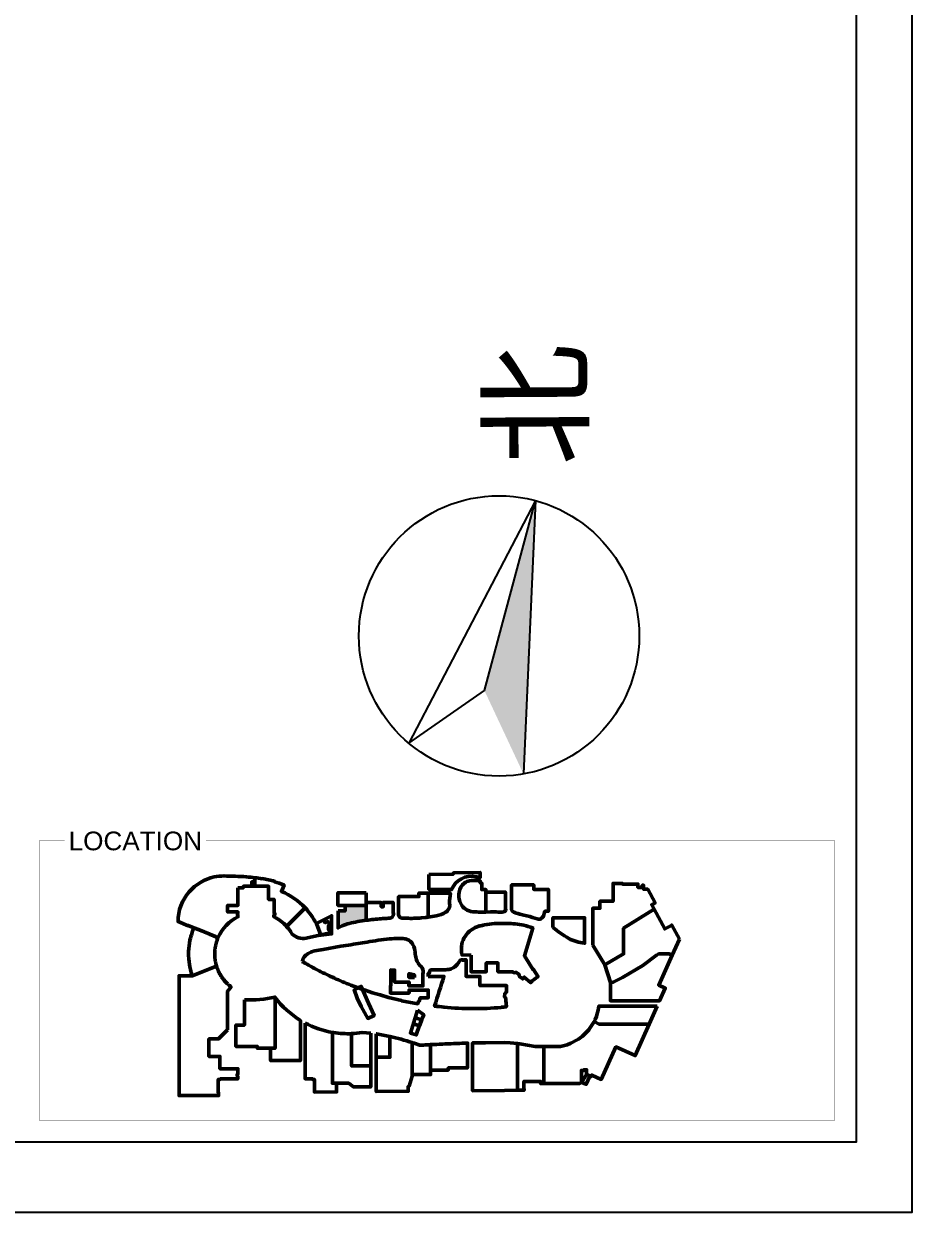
# Model space of a CAD drawing. Header units: inches. Extents: x -17552 to 18736, y -11730 to 13931.
# Drawn here: x 10518 to 18736, y -11730 to -733 of the extents above; entities that cross this region are included whole.
import ezdxf

# ---------------------------------------------------------------- set-up
doc = ezdxf.new("R2010")
doc.units = ezdxf.units.IN
doc.header["$MEASUREMENT"] = 0
doc.linetypes.add('CENTER', pattern=[2, 1.25, -0.25, 0.25, -0.25])
doc.layers.add('I-地坪-示意线', color=1, linetype='Continuous')
doc.layers.add('租户合同线', color=5, linetype='Continuous', lineweight=50)
doc.styles.add('3F_2017.02$0$H1', font='swisscl.ttf')
doc.styles.get("Standard").update_dxf_attribs({"font": 'arial.ttf'})

# ---------------------------------------------------------------- blocks, each defined once
blk = doc.blocks.new('3F_2017.02$0$A$C11E260BE')
blk.add_hatch(color=256).paths.add_polyline_path([(5592, 3026), (8455, 1855), (2523, 8881)])
for p, q in [((5592, 3026), (2523, 8881)), ((2523, 8881), (8455, 1855)), ((2523, 8881), (4926, 5))]:
    blk.add_line(p, q)
at = {"ltscale": 0.1}
blk.add_line((4926, 5), (5592, 3026), dxfattribs=at)
blk.add_circle((4709, 4709), 4709)
at = {"style": '3F_2017.02$0$H1'}
blk.add_text('北', height=3000, rotation=133.0245, dxfattribs=at).set_placement((2849, 10782))

msp = doc.modelspace()

# ---------------------------------------------------------------- hatches: boundary and pattern name
h = msp.add_hatch(color=256)
h.dxf.hatch_style = 1
edge = h.paths.add_edge_path()
edge.add_line((13424.8, -8942), (13489.4, -8942))
edge.add_line((13489.4, -8942), (13489.4, -8890.5))
edge.add_line((13489.4, -8890.5), (13686.2, -8890.5))
edge.add_line((13686.2, -8890.5), (13686.3, -8903.9))
edge.add_line((13686.3, -8903.9), (13686.3, -9028.8))
edge.add_arc((13870.8, -10500), 1482.8, 97.1483, 103.32738)
edge.add_arc((13682.9, -9615.4), 579.1, 105.41303, 112.26834)
edge.add_line((13463.5, -9079.5), (13427.6, -9098.8))
edge.add_line((13427.6, -9098.8), (13426.7, -9099.3))
edge.add_line((13426.7, -9099.3), (13424.8, -9099.3))
edge.add_line((13424.8, -9099.3), (13424.8, -8942))

# ---------------------------------------------------------------- linework, layer by layer
msp.add_lwpolyline([(-17033.8, 13283), (18217.4, 13283), (18217.4, -11081.8), (-17033.8, -11081.8)], close=True)
for points in [[(17007.8, -11729.8), (18735.8, -11729.8), (18735.8, 12203)], [(-17552.2, -10001.8), (-17552.2, -11729.8), (17007.8, -11729.8)]]:
    msp.add_lwpolyline(points)
at = {"const_width": 4.32}
msp.add_lwpolyline([(12203.4, -8290.3), (18017.4, -8290.3), (18017.4, -10881.8), (10664.3, -10881.8), (10664.3, -8290.3), (10897.4, -8290.3)], dxfattribs=at)
at = {"layer": 'I-地坪-示意线', "color": 8, "linetype": 'CENTER'}
msp.add_lwpolyline([(-3331.6, -3046.7, -0.0637922), (3872, -998.7, -0.0216481), (13289.9, 292.7, -0.0216481)], format="xyb", dxfattribs=at)
at = {"layer": '租户合同线', "color": 7}
for points in [[(12499, -8727.5), (12550.5, -8727.5), (12550.5, -8713.3), (12656.6, -8713.3), (12656.6, -8696.9), (12626.6, -8696.9), (12626.6, -8674.1), (12656.6, -8674.1), (12656.6, -8635.1, 0.0115963), (12577.3, -8627.8), (12577.4, -8626.4, 0.0159039), (12370.3, -8618.7, 0.0512932), (12279.7, -8627.9, 0.1628934), (12048, -8765, 0.1806417), (11944.7, -9040.7), (11944.9, -9041), (12037.9, -9079.5), (12039.4, -9075.8), (12091.7, -9097.2), (12133.1, -9114.2), (12187.8, -9136.6), (12290.2, -9178.6), (12309.8, -9186.6), (12311.3, -9183), (12317.6, -9185.6, -0.1793954), (12499.1, -8997.4), (12499, -8980.1), (12493.5, -8980.1), (12493.5, -8962.3), (12499, -8962.3), (12499, -8950.8), (12402.9, -8950.8), (12402.9, -8891.3), (12499, -8891.3)], [(12656.6, -8635.1), (12656.6, -8713.3), (12782.1, -8713.3), (12782.1, -8835.9), (12833.3, -8835.9), (12833.3, -8961.9), (12839.2, -8961.9), (12839.2, -8979.9), (12832.3, -8979.9), (12832.3, -8996.8, -0.0950593), (12949.3, -9084.6), (13120.8, -8913.2, 0.1073725), (12900.6, -8761.6), (12925.3, -8702.4, 0.0180162), (12837.7, -8672), (12838.8, -8668.5, 0.030053), (12724.6, -8642.3), (12724.3, -8644.2, 0.0087532)], [(15117.4, -8973.8, -0.0058863), (15078.3, -8964.1, -0.1018568), (15041.1, -8947.3, -0.0773662), (15032.9, -8938.2, -0.1708358), (15029.5, -8925.9), (15029.5, -8700.7), (15235.7, -8700.7), (15235.7, -8743), (15370.2, -8743), (15370.2, -8945.3), (15339.2, -8945.3), (15321.4, -8998.6), (15319.1, -8997.8), (15311, -9006.3, -0.0449289), (15301.7, -9015.2, -0.1805112), (15283, -9018.4, -0.0402055), (15265.3, -9014.6), (15225, -9001.5, 0.0157842)], [(13365.8, -9117), (13338, -9117), (13338, -9076.7), (13365.8, -9076.7), (13365.8, -8987), (13223.2, -9059.1, 0.0699698), (13120.8, -8913.2), (12949.3, -9084.6, -0.0546906), (12998.4, -9152.8, 0.251099), (13131.1, -9194.4), (13365.8, -9142.4)], [(15412.7, -9094.1), (15412.7, -9004.4), (15705.1, -9004.4), (15705.1, -9240.4, -0.0913712), (15558.9, -9196.5, -0.0398234), (15412.7, -9094.1)], [(12560.6, -9765.3), (12560.6, -9778.6), (12559.3, -9778.6), (12559.3, -9998.5), (12479.8, -9998.5), (12479.8, -10195.4), (12677.1, -10195.4), (12677.1, -10212.7), (12843.1, -10212.7), (12843.1, -9740.7), (12841.7, -9738.8, -0.0619883), (12560.6, -9765.3)], [(12843.1, -9741.9), (12843.1, -10212.7), (12800.3, -10212.7), (12800.3, -10326.4), (13077.7, -10326.4), (13077.7, -9956.3, -0.0913973), (12843.1, -9741.9)], [(13119.4, -9978.9), (13119.4, -10494.1), (13187.8, -10494.1), (13187.8, -10501.5), (13206.5, -10501.5), (13206.5, -10618.4), (13412, -10616.5), (13412, -10609.9), (13410.6, -10609.9), (13410.6, -10537), (13373.7, -10537), (13373.7, -10066.1, -0.0795962), (13119.4, -9978.9)], [(13550.5, -10079.9), (13550.5, -10077, -0.0497341), (13384.5, -10067.9), (13384.5, -10066.8), (13377.7, -10066.8), (13373.7, -10066.1), (13373.7, -10521.6), (13373.7, -10537), (13510.7, -10537), (13510.7, -10536.9), (13524.6, -10536.9), (13558.5, -10562.5), (13558.5, -10562.5), (13568.3, -10569.9), (13727.4, -10569.9), (13727.4, -10376.2), (13550.5, -10376.2)], [(13727.4, -10071.8), (13648.3, -10067.1, -0.0269649), (13550.5, -10077), (13550.5, -10079.9), (13550.5, -10376.2), (13727.4, -10376.2)], [(13778.7, -10078.9), (13778.7, -10295.4), (13904.3, -10295.4), (13904.3, -10172.3), (13904.3, -10150.7), (13904.3, -10103.4, 0.0137367), (13780.6, -10078.9)], [(13778.7, -10295.4), (13778.7, -10613.2), (14074.5, -10610.4), (14074.5, -10563.7), (14081.5, -10563.7), (14110.6, -10470.8), (14110.6, -10455.5), (14110.6, -10160.5, 0.0233732), (13906.2, -10103.8), (13904.3, -10103.4), (13904.3, -10150.7), (13904.3, -10172.3), (13904.3, -10295.4)], [(14110.6, -10160.5), (14110.6, -10455.5), (14110.6, -10455.6), (14281.6, -10455.6), (14281.7, -10179.2), (14268.8, -10179.9), (14247.2, -10179.9, 0.0013432), (14181.5, -10185.1, 0.0072755), (14112.6, -10161.2)], [(14281.7, -10179.2), (14281.7, -10414.3), (14443.7, -10414.3), (14443.7, -10398.6), (14443.7, -10394.6), (14445.6, -10394.6), (14600.9, -10394.6), (14621.3, -10394.6), (14621.3, -10188), (14622.5, -10188), (14622.5, -10165.2), (14620.1, -10165.2, 0.002749), (14600.9, -10165.7, 0.004357), (14390.3, -10173.7, 0.0009483), (14283.5, -10179.1)]]:
    msp.add_lwpolyline(points, format="xyb", close=True, dxfattribs=at)
at = {"layer": '租户合同线', "color": 7, "ltscale": 150}
for points in [[(14265.6, -8603.9), (14265.6, -8743), (14400.4, -8743), (14400.4, -8743.9), (14475.4, -8743.7, -0.3594508), (14699, -8625, -0.000207), (14738.1, -8634.2), (14738.1, -8585.7), (14491.5, -8589.5), (14491.5, -8600.7), (14265.6, -8603.9)], [(14793.3, -8952), (14761.8, -8952.5, -0.0199356), (14689.5, -8950.6, -0.0896206), (14619.8, -8936.1, -0.1145777), (14570.3, -8890.6, -0.1337358), (14542, -8813.1, -0.1431898), (14560.6, -8723.4, -0.219941), (14641.4, -8661.9, -0.0686452), (14717.4, -8661, -0.0148442), (14738.1, -8663.9, -0.1008623), (14740, -8663.9), (14740, -8683.1), (14754.7, -8683.1), (14754.7, -8744.2), (14793.4, -8744.2), (14793.4, -8767.7), (14792.5, -8862.6)], [(14259.8, -8776.4), (14173.7, -8776.4), (14173.7, -8809.2), (13985.6, -8809.2), (13985.6, -8960.1), (13983.6, -8960.1, 0.1945176), (13991.8, -8994.5, 0.168769), (14013.2, -9008.4, -0.0072466), (14075.4, -9010.2, 0.0156011), (14144.2, -9009.9), (14144.2, -9009.9, 0.0088594), (14183.2, -9007.8, -0.0034117), (14198.7, -9006.7), (14229.3, -9003.6, 0.0034877), (14259.8, -8999.6)], [(14259.8, -8776.4), (14400.5, -8776.4), (14400.5, -8778.3), (14400.2, -8778.3), (14464.6, -8778.3, 0.0434074), (14456.6, -8870.6, -0.2514744), (14434.8, -8942.6, -0.0647048), (14419.5, -8954.3, -0.0826045), (14334.1, -8986.9, -0.0120597), (14259.8, -8999.6)], [(14793.4, -8767.7), (14793.3, -8952), (14836.6, -8951.3, -0.0116858), (14905.4, -8952.2, 0.0026338), (14927.8, -8953, 0.0649395), (14957.7, -8950.8, 0.4170919), (14976.2, -8925.9), (14973.3, -8925.9), (14973.3, -8767.7)], [(13424.8, -8942), (13489.4, -8942), (13489.4, -8890.5), (13686.2, -8890.5), (13686.3, -8903.9), (13686.3, -9028.8, 0.0269679), (13529, -9057.2, 0.0299208), (13463.5, -9079.5), (13427.6, -9098.8), (13426.7, -9099.3), (13424.8, -9099.3)], [(13936.5, -8960.1), (13934.5, -8960.1), (13934.5, -8862.6), (13843.1, -8862.6), (13843.1, -8903.9), (13825.1, -8903.9), (13825.1, -8865), (13686.3, -8864.8), (13686.3, -9028.8, -0.0182221), (13825.1, -9013.8, -0.0024359), (13846, -9012.4, -0.0051905), (13904.3, -9009.4, 0.3860039), (13936.5, -8972.2)], [(14656.4, -9349.7), (14572.4, -9349.2), (14572.5, -9345.8, -0.1591525), (14567, -9332, -0.0234285), (14566.5, -9290, -0.0234247), (14570, -9248.2, -0.1121875), (14600, -9178.2, -0.1806848), (14733.3, -9081.1, -0.0158006), (14780.4, -9070.9, -0.0555), (14963.9, -9057.4, -0.0025612), (14989.4, -9057.8, -0.0173265), (15063.2, -9062.7, -0.0869601), (15222.8, -9099.4), (15225.9, -9100.3), (15149.1, -9356.5), (15229.6, -9485.7), (15233.6, -9483.2), (15275.5, -9550.4, 0.0769892), (15205.4, -9605.5), (15146.7, -9554.6), (15133.9, -9571.5), (15105.4, -9551.3, -0.3141899), (15099.6, -9529.6), (15070.8, -9509.2, -0.3138822), (15048.3, -9510.8), (15039.4, -9504.4), (14903.3, -9504.4), (14903.3, -9422.2), (14795.8, -9422.2), (14795.8, -9505.1), (14655.7, -9505.1)], [(13095.8, -9410.9), (13100.2, -9389, -0.092723), (13117.1, -9359.7, -0.1247788), (13209.1, -9312.1, -0.0060754), (13287.9, -9297.3), (13452.2, -9268.9, 0.0029733), (13544.1, -9254.3), (13569.3, -9250), (13694.5, -9230.4, -0.0041304), (13797.2, -9213.9, -0.0171761), (13901.8, -9200.5, -0.0226955), (13983.7, -9196.2), (14009.2, -9195.8, -0.043496), (14047.4, -9200.9, -0.1699061), (14107.3, -9236.6, -0.1300098), (14135, -9306.9, -0.0016326), (14139.3, -9341.7, 0.0148799), (14150.1, -9394.6, 0.0202278), (14158.7, -9412.1, 0.1222327), (14192.5, -9454.6, -0.2182682), (14212.8, -9516.2), (14210.5, -9516.2), (14210.5, -9635.1), (14081, -9635.1), (14081.5, -9600.3), (13948.5, -9600.3), (13948.5, -9488.5), (13913.1, -9488.3), (13913.1, -9635.9), (13908.9, -9635.9), (13908.9, -9701.3), (14081.9, -9701.3), (14081.9, -9674.6), (14259.8, -9674.6), (14259.8, -9745), (14184.6, -9745), (14174.2, -9778.6), (14170.5, -9777.4), (14163, -9801.5), (14013.2, -9772.6), (14013.2, -9771.1), (13892.7, -9742.2), (13813.2, -9719, -0.0208398), (13543.5, -9628, -0.0162374), (13390, -9563.2, 0.0010542), (13356.5, -9547.8, -0.017584), (13214.2, -9476.8, 0.0058841), (13177.2, -9457.2, -0.0184742), (13125.8, -9428.4, 0.009843)], [(14259.8, -9547.1), (14259.8, -9518.2), (14269.7, -9518.2), (14269.7, -9506.2, -0.4168003), (14289.5, -9486.6, 0.0044119), (14335.5, -9486.8), (14408.2, -9486.6, 0.0434592), (14434.2, -9485.3, 0.153505), (14505.9, -9457.9, 0.100262), (14545.6, -9413.1), (14551.2, -9401.9, -0.2174073), (14565.1, -9393.1), (14573.3, -9393.1), (14573.3, -9396.9), (14590.9, -9396.9), (14590.9, -9392.9), (14609.7, -9392.9), (14609.7, -9548.2), (14736.7, -9548.2), (14736.7, -9632.4), (14984.4, -9632.4), (14984.4, -9687.4, -0.334114), (14969, -9703.4), (14965.8, -9738.6, -0.3142046), (14978.4, -9757.2), (14976.5, -9771.2), (14981.9, -9829.1, -0.0028595), (14935.1, -9833.2), (14935.3, -9835.4, -0.0421892), (14405.6, -9832.9), (14405.6, -9831.7, -0.0070124), (14317.9, -9822.7, -0.0031717), (14404.2, -9547.1)]]:
    msp.add_lwpolyline(points, format="xyb", close=True, dxfattribs=at)
at = {"layer": '租户合同线', "color": 7}
for points in [[(15781.3, -9259.5), (15781.3, -9259.5), (15781.3, -8917.7), (15847.3, -8917.7), (15847.3, -8852.2), (15968.8, -8852.2), (15968.8, -8687.1), (16055.5, -8687.1), (16055.5, -8693.8), (16199.3, -8693.8), (16199.3, -8724.5), (16238, -8724.5), (16238, -8703.7), (16251.4, -8703.7), (16251.4, -8741.2), (16290, -8741.2), (16358, -8867.5), (16326.7, -8884.4), (16349.7, -8927.1), (16065.9, -9101.6), (16065.9, -9340.3), (15891.3, -9441.2), (15891.3, -9441.2)], [(13685.5, -8773.2), (13616.2, -8773.2), (13424, -8773.2), (13424, -8885.4), (13424, -8890.5), (13685.5, -8890.5)], [(16582.7, -9203.9), (16512.2, -9072.6), (16483.6, -9087.9), (16446.8, -9107.7), (16349.7, -8927.1), (16349.7, -8927.1), (16065.9, -9101.6), (16065.9, -9340.3), (15891.3, -9441.2), (15944.3, -9604.6), (15969.1, -9600.9), (16055, -9557.4), (16242.7, -9447.2), (16369.4, -9351.3), (16391, -9340.4), (16488.5, -9340.4), (16515.7, -9352.7)], [(12284.6, -9329.7), (12284.8, -9325.6), (12285, -9321), (12285.2, -9316.2), (12285.6, -9311.4), (12286, -9306.8), (12286.3, -9302.7), (12286.8, -9298.1), (12287.5, -9292.5), (12288.2, -9287.2), (12288.9, -9282.4), (12289.7, -9277.5), (12290.4, -9273.2), (12291.2, -9269.1), (12292.1, -9264.6), (12293.1, -9259.9), (12294.2, -9254.9), (12295.2, -9250.7), (12296.2, -9246.4), (12297.3, -9242.2), (12298.5, -9237.6), (12299.9, -9232.9), (12301.5, -9227.6), (12303.1, -9222.7), (12304.4, -9218.7), (12306, -9214), (12307.9, -9208.8), (12309.1, -9205.4), (12310.3, -9202.2), (12304.4, -9199.6), (12309.8, -9186.6), (12235.9, -9156.3), (12224.3, -9151.6), (12187.8, -9136.6), (12172.3, -9130.3), (12091.7, -9097.2), (12087.1, -9108.2), (12083.9, -9116.5), (12081.5, -9122.8), (12080.1, -9126.6), (12074.9, -9141.5), (12068.3, -9162.2), (12063.3, -9179.9), (12059.4, -9195.2), (12055.5, -9212.9), (12050.6, -9239.3), (12046.9, -9265.2), (12044.3, -9290.8), (12042.8, -9316.1), (12042.4, -9334.2), (12042.5, -9353.9), (12043.9, -9384.3), (12046.5, -9412), (12049.8, -9436.9), (12053.5, -9457.9), (12059.4, -9485.2), (12063.1, -9500), (12066.5, -9512.3), (12071.4, -9528.6), (12074.3, -9537.6), (12075.6, -9541.3), (12076.4, -9543.6), (12301.7, -9453.7), (12301.1, -9451.8), (12299.9, -9447.8), (12298.5, -9442.8), (12297.1, -9437.7), (12295.9, -9433), (12294.6, -9427.7), (12293.3, -9421.7), (12292.3, -9417.3), (12291.5, -9413.3), (12290.8, -9409.5), (12289.9, -9404.6), (12289.1, -9399.7), (12288.6, -9396.1), (12287.9, -9391.6), (12287.4, -9387.3), (12286.8, -9382.7), (12286.3, -9377.9), (12285.9, -9373.1), (12285.5, -9368.4), (12285.2, -9363.4), (12284.9, -9358), (12284.7, -9353.3), (12284.6, -9349), (12284.5, -9344.6), (12284.5, -9340.3), (12284.5, -9335.3)], [(13365.8, -9045.2), (13365.8, -9155), (13264.9, -9166.7), (13226.6, -9057.9), (13293.6, -9023.8), (13307.3, -9050.7), (13329.2, -9039.6), (13339, -9058.9)], [(16515.7, -9352.7), (16488.5, -9340.4), (16391, -9340.4), (16369.4, -9351.3), (16242.7, -9447.2), (16242.7, -9447.2), (16055, -9557.4), (15969.1, -9600.9), (15944.3, -9604.6), (15944.3, -9772.8), (16399.7, -9772.8), (16451.9, -9655.1), (16391.5, -9628)], [(12401.7, -10042.4), (12401.7, -9944.8), (12401.7, -9692.1), (12400.6, -9691.2), (12435.8, -9644.7), (12427.3, -9638.1), (12420.3, -9632.3), (12412.9, -9625.9), (12407.4, -9620.9), (12401.9, -9615.8), (12388, -9601.4), (12375.3, -9587.4), (12374, -9585.9), (12371, -9582.4), (12368.2, -9578.9), (12365.4, -9575.3), (12362.5, -9571.6), (12359.4, -9567.4), (12356.6, -9563.6), (12353.6, -9559.4), (12350.9, -9555.5), (12350.9, -9555.5), (12348.4, -9551.8), (12345.5, -9547.4), (12343.3, -9543.9), (12340.7, -9539.8), (12338.5, -9536.1), (12336.5, -9532.6), (12334.5, -9529.2), (12332.2, -9525.2), (12330, -9521.2), (12328.3, -9517.8), (12326.3, -9514), (12324.4, -9510.2), (12322.4, -9506.2), (12320.4, -9501.9), (12318.7, -9498.4), (12317.1, -9494.7), (12315.5, -9491), (12313.7, -9486.8), (12311.9, -9482.3), (12310, -9477.5), (12308.2, -9472.7), (12306.5, -9468.2), (12305, -9463.8), (12303.7, -9460), (12302.4, -9456), (12301.7, -9453.7), (12076.4, -9543.6), (12075.6, -9541.3), (11954, -9541.4), (11954, -9611), (11954, -9611), (11954, -9611.1), (11954, -9665), (11954, -9665.1), (11954, -9665.1), (11954, -9719.1), (11954, -9719.1), (11954, -9719.2), (11954, -9773.1), (11954, -9773.2), (11954, -9773.2), (11954, -9827.2), (11954, -9827.2), (11954, -9827.3), (11954, -9881.2), (11954, -9881.2), (11954, -9881.3), (11954, -9935.2), (11954, -9935.3), (11954, -9935.3), (11954, -9976), (11954, -9976.1), (11954, -9976.1), (11954, -10030.1), (11954, -10030.1), (11954, -10030.2), (11954, -10084.1), (11954, -10084.1), (11954, -10084.2), (11954, -10138.1), (11954, -10138.2), (11954, -10138.2), (11954, -10192.2), (11954, -10192.2), (11954, -10192.3), (11954, -10246.2), (11954, -10246.3), (11954, -10246.3), (11954, -10300.3), (11954, -10300.3), (11954, -10300.4), (11954, -10354.3), (11954, -10354.3), (11954, -10354.4), (11954, -10408.3), (11954, -10408.4), (11954, -10408.4), (11954, -10462.4), (11954, -10462.4), (11954, -10462.5), (11954, -10516.4), (11954, -10516.5), (11954, -10516.5), (11954, -10650.1), (11958.8, -10650.1), (12009.6, -10650.1), (12009.6, -10648.7), (12263.8, -10648.9), (12315.7, -10650.2), (12320.5, -10650.2), (12320.5, -10648.2), (12320.5, -10630.7), (12320.4, -10624.1), (12317.6, -10624.2), (12317.6, -10501.1), (12335.8, -10501.1), (12335.8, -10496.2), (12498, -10496.2), (12498, -10469.5), (12492.5, -10469.5), (12492.5, -10451.4), (12499, -10451.4), (12499, -10402.7), (12478.6, -10402.7), (12332.6, -10402.7), (12332.6, -10287.5), (12231, -10287.5), (12231, -10126.4), (12322.2, -10126.4), (12322.2, -10122)], [(14132.1, -9557.7), (14132.1, -9533.2), (14090.5, -9523.6), (14081.1, -9523.6), (14081.1, -9557.7)], [(13574.5, -9668.1), (13574.5, -9668.7), (13603.2, -9747.8), (13637.4, -9825.1), (13699.4, -9936.3), (13758.7, -9910.1), (13705.5, -9794.5), (13671.3, -9717.2), (13639.2, -9639.6)], [(14160.2, -9860.6), (14094.6, -10072.8), (14149.1, -10089.7), (14179.8, -9999.4), (14198.4, -9950.6), (14217.9, -9902.2), (14160.2, -9860.6)], [(16377.5, -9822.8), (15837.9, -9822.8), (15832, -9859.1), (15826.1, -9882.3), (15819.9, -9902.4), (15814.3, -9918.1), (15803.7, -9945.6), (15793.3, -9965.3), (15838.9, -9988.8), (16303.6, -9988.8)], [(14139.5, -9931.3), (14122.1, -9987.6), (14178.7, -10005.1), (14199.4, -9949.8), (14139.5, -9931.3)], [(16303.6, -9988.8), (15838.9, -9988.8), (15793.3, -9965.3), (15790.7, -9970.1), (15778.9, -9990.7), (15767.2, -10009.1), (15755.4, -10025.7), (15743.6, -10040.8), (15731.8, -10054.6), (15722.1, -10065.2), (15712.1, -10075.3), (15696.4, -10090.1), (15684.6, -10100.2), (15672.8, -10109.7), (15648.3, -10127.4), (15636.5, -10135.1), (15577.5, -10165.9), (15543.1, -10179.5), (15481.6, -10195.3), (15330, -10195.3), (15328.8, -10195.3), (15328.8, -10539.3), (15657.1, -10539.3), (15676.4, -10529.4), (15676.4, -10417), (15700.5, -10417), (15700.5, -10411.5), (15723.5, -10411.5), (15723.5, -10455.3), (15765.6, -10474.3), (15771.9, -10460.3), (15860.1, -10500.1), (15995.4, -10200.4), (16173.7, -10280.9)], [(15083.5, -10169.8), (15015.9, -10160.9), (14965.4, -10160.7), (14788.5, -10161.8), (14700.1, -10163.3), (14678.9, -10163.7), (14669.5, -10163.9), (14669.5, -10537), (14669.5, -10605), (14965.4, -10602.3), (15083.5, -10601.2)], [(15328.8, -10195.3), (15248.7, -10195.3), (15177.8, -10183.4), (15107.5, -10172.9), (15083.5, -10169.8), (15083.5, -10601.2), (15146.2, -10600.6), (15146.5, -10588.8), (15144.2, -10588.8), (15144.2, -10520), (15257.8, -10520), (15257.8, -10519.2), (15298.3, -10519.1), (15298.3, -10539.3), (15328.8, -10539.3)], [(15677.6, -10528.6), (15722.3, -10456.1), (15754.1, -10470.4), (15720.1, -10545.6)]]:
    msp.add_lwpolyline(points, close=True, dxfattribs=at)

# ---------------------------------------------------------------- block references
at = {"xscale": 0.2754000001591764, "yscale": 0.2754000001591764, "zscale": 0.2754000001591764, "rotation": 317.3349194678904}
msp.add_blockref('3F_2017.02$0$A$C11E260BE', (13081.9, -6472.2), dxfattribs=at)

# ---------------------------------------------------------------- texts
msp.add_text('LOCATION', height=172.8).set_placement((10933.2, -8380.6))

doc.saveas('drawing.dxf')
